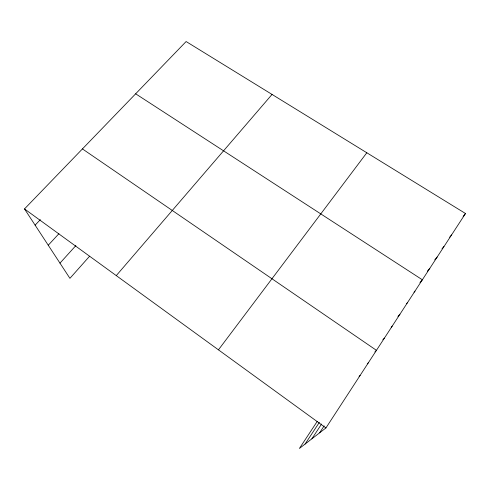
<?xml version="1.0" encoding="UTF-8"?>
<svg xmlns="http://www.w3.org/2000/svg" width="490" height="490" viewBox="0 0 490 490"><rect width="100%" height="100%" fill="white"/><g stroke="black" fill="none" stroke-linecap="round" stroke-linejoin="round"><path stroke-width="0.73" d="M317.275 421.327L299.396 448.466L325.942 427.935L465.5 213.511L186.114 41.534L24.5 208.93L69.917 278.338L89.597 256.221M319.596 432.841L324.16 425.859M305.08 444.069L319.333 422.38M311.873 438.82L321.569 424.015M218.448 349.836L366.814 152.764M463.105 216.409L465.5 213.511M449.655 237.197L451.553 234.937M442.011 248.736L443.94 246.464M434.734 259.878L437.184 257.017M116.271 275.607L272.048 94.429M427.341 271.184L429.828 268.318M419.942 282.546L422.362 279.79L135.65 93.804M414.019 292.199L415.005 291.097M406.535 303.684L407.527 302.581M59.97 263.142L75.877 245.576M397.917 316.442L399.938 314.243M48.253 245.233L58.916 233.699M391.204 327.185L392.233 326.089M35.121 225.161L40.345 219.649M382.843 339.748L384.405 338.118M374.862 351.955L376.449 350.338L82.436 148.923M367.298 363.819L368.37 362.753M359.066 376.412L360.156 375.371M24.5 208.93L325.942 427.935"/></g></svg>
